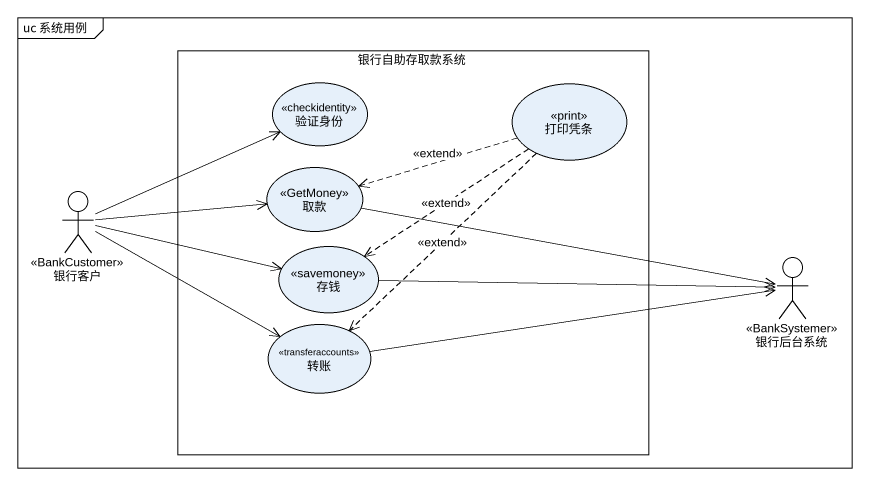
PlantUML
@startuml
mainframe uc 系统用例
rectangle 银行自助存取款系统 {
  usecase 验证身份 <<checkidentity>>
  usecase 打印凭条 <<print>>
  usecase 取款 <<GetMoney>>
  usecase 存钱 <<savemoney>>
  usecase 转账 <<transferaccounts>>
}
actor 银行客户 <<BankCustomer>>
actor 银行后台系统 <<BankSystemer>>
打印凭条 .left.> 取款 : <<extend>>
打印凭条 ..> 存钱 : <<extend>>
打印凭条 ..> 转账 : <<extend>>
取款 -right-> 银行后台系统
银行客户 -right-> 验证身份
银行客户 -right-> 取款
银行客户 -right-> 存钱
银行客户 -right-> 转账
存钱 -right-> 银行后台系统
转账 -right-> 银行后台系统
@enduml
